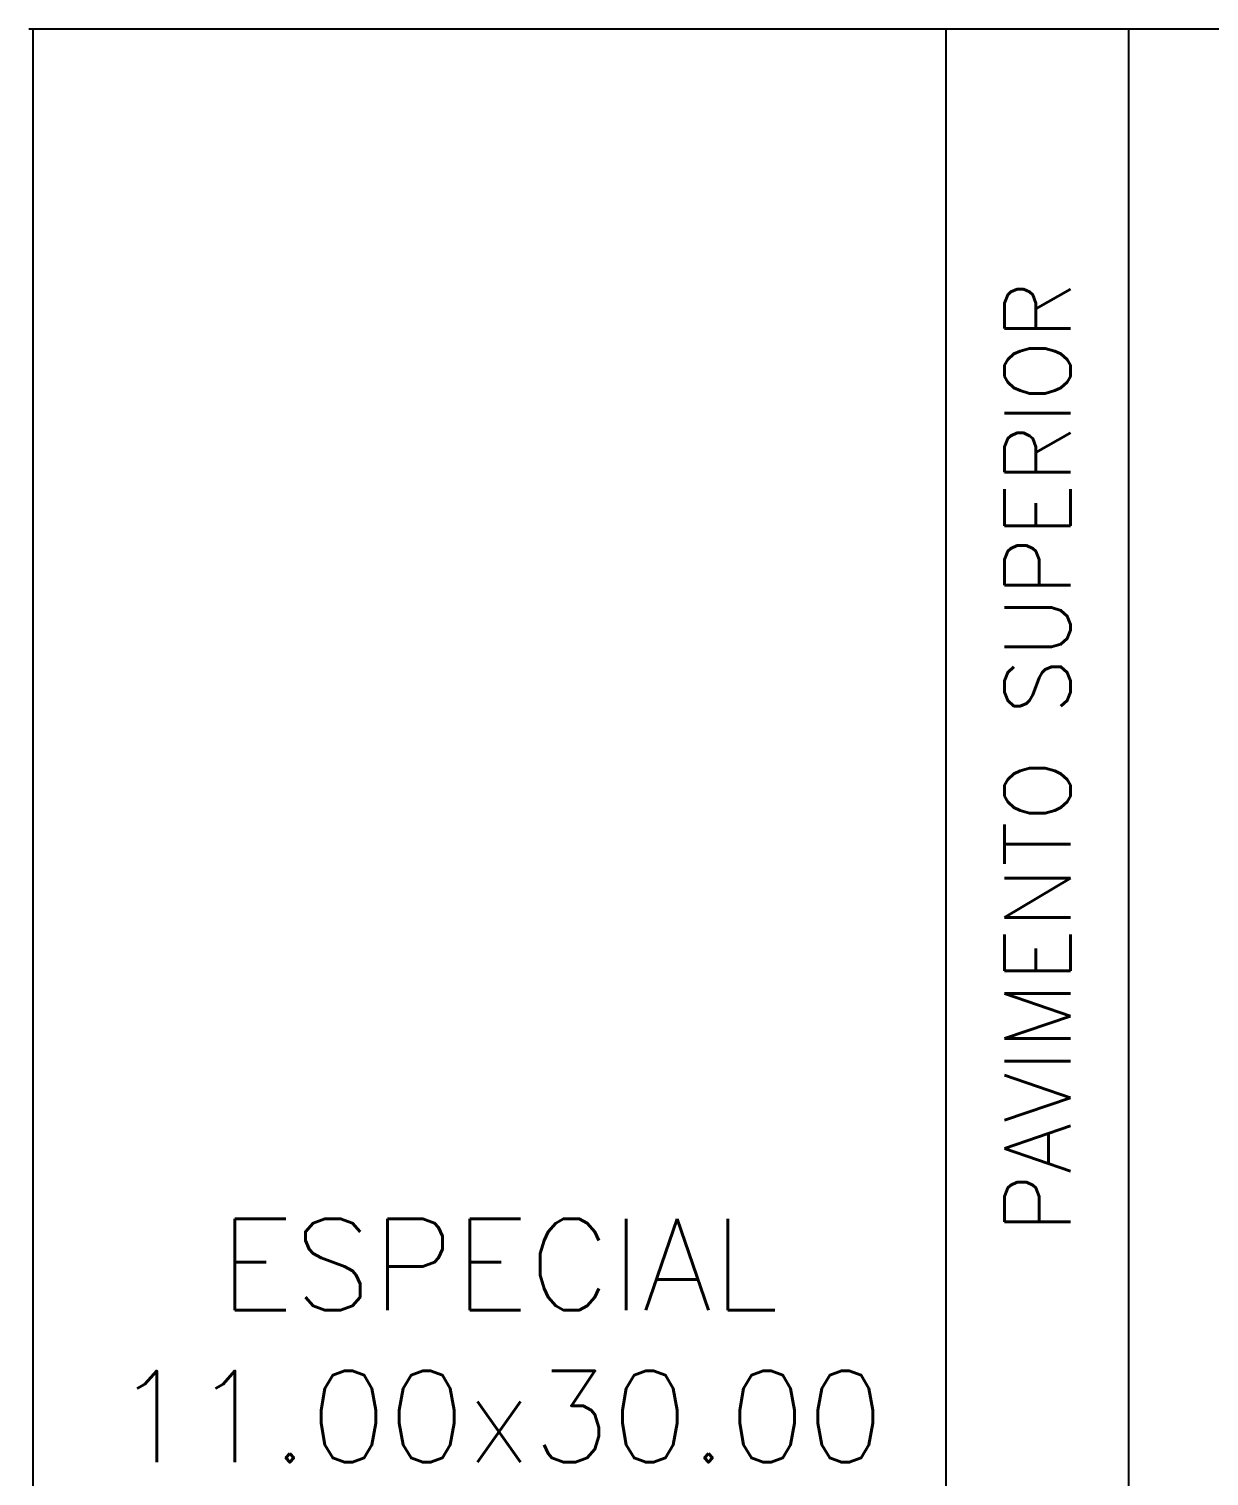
# Model space of a CAD drawing. Header units: millimetres. Extents: x -96513 to 442697, y -70111 to 173034.
# Drawn here: x -55639 to -23325, y -24734 to 14889 of the extents above; entities that cross this region are included whole.
import ezdxf

# ---------------------------------------------------------------- set-up
doc = ezdxf.new("R2010")
doc.units = ezdxf.units.MM
doc.styles.get("Standard").update_dxf_attribs({"font": 'ROMANS'})

msp = doc.modelspace()

# ---------------------------------------------------------------- linework, layer by layer
at = {"color": 8}
for p, q in [((-55639, 14889), (262697, 14889)), ((-55532, 14889), (-55532, -25111)), ((-30532, 14889), (-30532, -25111)), ((-25532, 14889), (-25532, -25111))]:
    msp.add_line(p, q, dxfattribs=at)

# ---------------------------------------------------------------- texts
at = {"color": 8, "insert": (-28923, -5042), "char_height": 1800, "attachment_point": 2, "rotation": 90}
msp.add_mtext_dynamic_manual_height_columns('PAVIMENTO SUPERIOR', width=38912.83, gutter_width=1250, heights=[0], dxfattribs=at)
at = {"color": 8, "insert": (-42765, -17689), "char_height": 2500, "attachment_point": 2}
msp.add_mtext_dynamic_manual_height_columns('ESPECIAL\\P11.00x30.00', width=13115.87, gutter_width=1250, heights=[0], dxfattribs=at)

doc.saveas('drawing.dxf')
